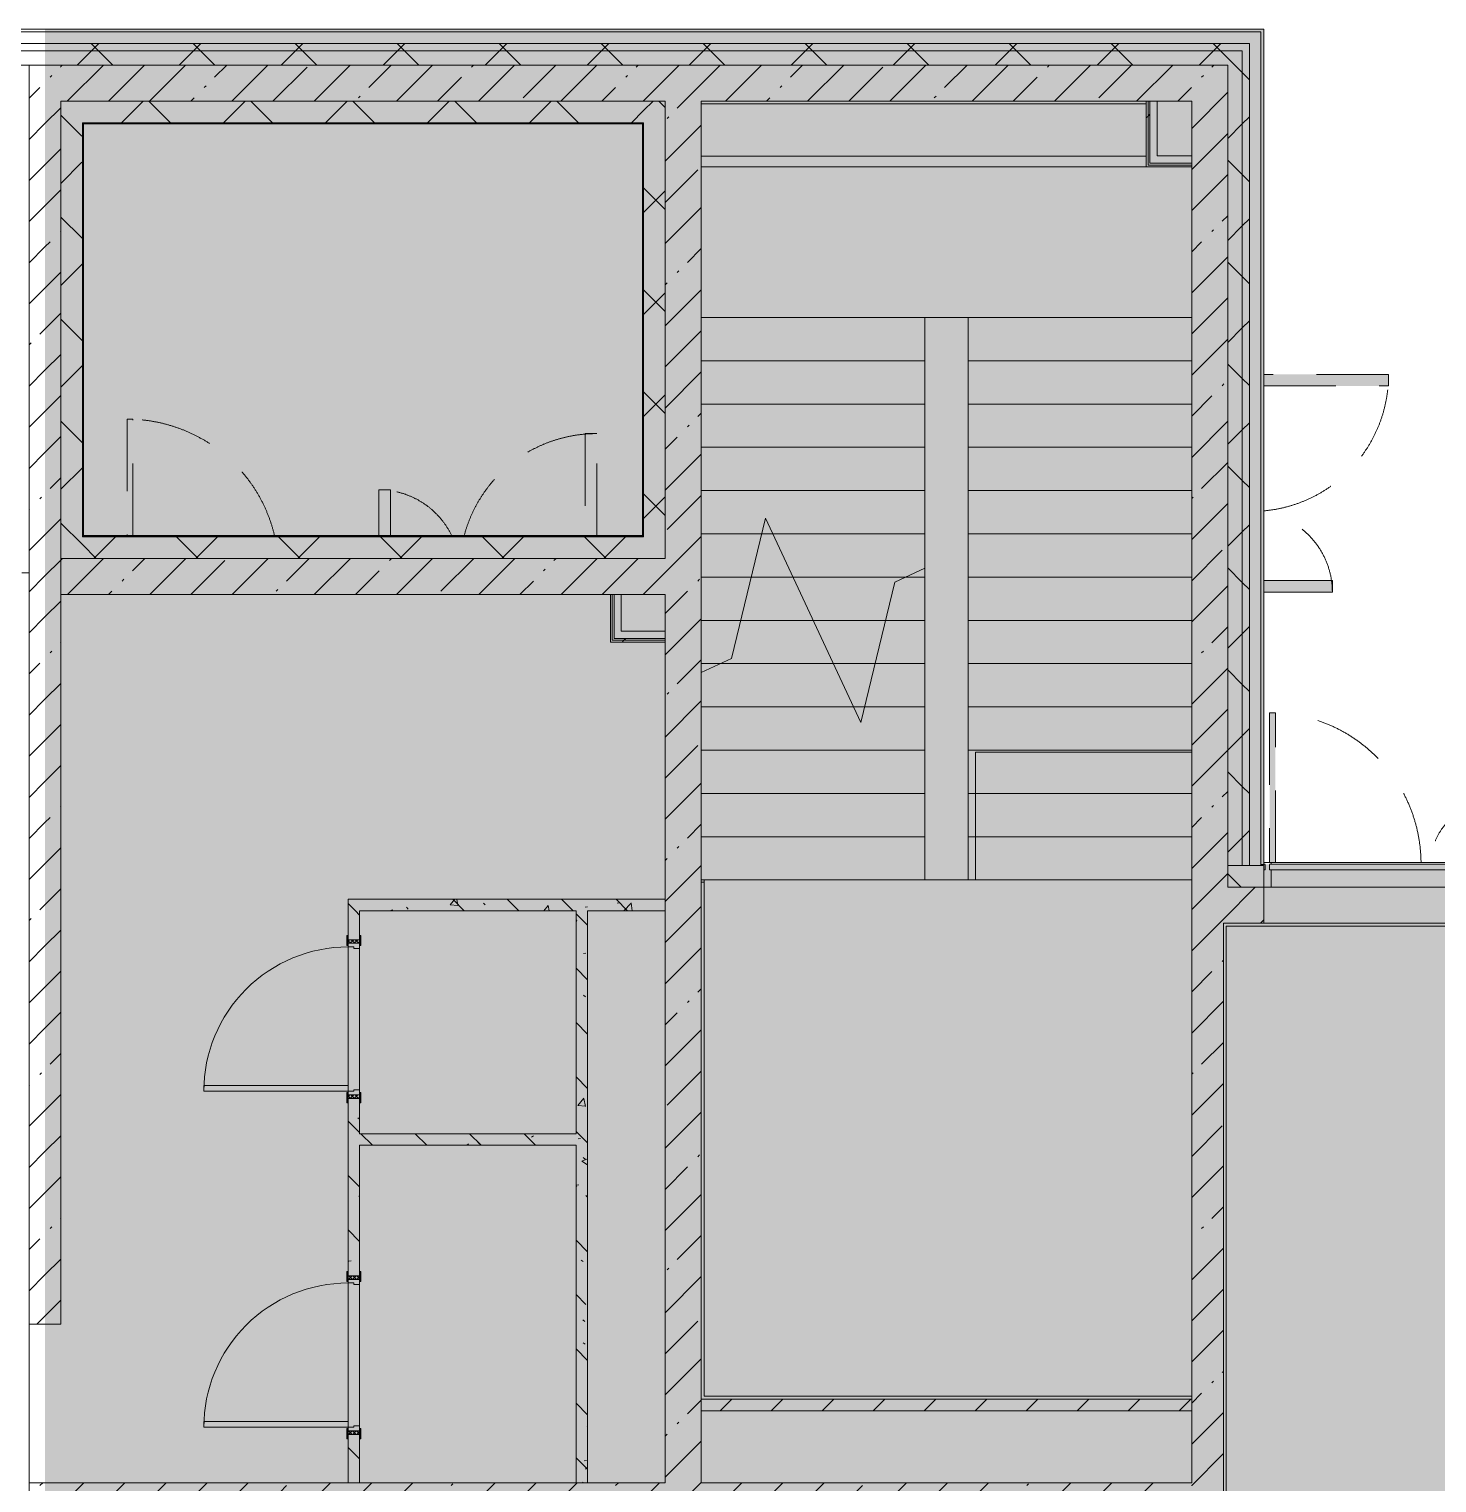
# Model space of a CAD drawing. Header units: millimetres. Extents: x 81731 to 272849, y -8553 to 29000.
# Drawn here: x 230589 to 240349, y 17269 to 27350 of the extents above; entities that cross this region are included whole.
import ezdxf

# ---------------------------------------------------------------- set-up
doc = ezdxf.new("R2010")
doc.units = ezdxf.units.MM
doc.linetypes.add('200_ШТРИХ__ш1_п0_6_', pattern=[800, 500, -300])
doc.layers.add('A-DETL-GENF-1', color=7, linetype='Continuous', lineweight=9, true_color=0xc0c0c0, transparency=0.4)
for name, color, linetype, lineweight in [('A-DETL-MBND-1', 7, '200_ШТРИХ__ш1_п0_6_', 9), ('A-GLAZ-3', 7, 'Continuous', 5), ('A-GLAZ-CWMG-2', 7, 'Continuous', 5), ('A-WALL-6', 7, 'Continuous', 5), ('I-WALL-24', 7, 'Continuous', 5)]:
    doc.layers.add(name, color=color, linetype=linetype, lineweight=lineweight)
for name, color, linetype, lineweight, true_color in [('A-DOOR-3', 7, 'Continuous', 5, 0xb7b7b7), ('A-DOOR-4', 7, 'Continuous', 5, 0xe2e2e2), ('A-DOOR-5', 7, 'Continuous', 5, 0xaaaaaa), ('A-DOOR-FRAM-2', 7, 'Continuous', 5, 0xe2e2e2), ('A-DOOR-FRAM-3', 7, 'Continuous', 5, 0xb7b7b7), ('A-DOOR-FRAM-4', 7, 'Continuous', 5, 0xaaaaaa), ('A-FLOR-1', 7, 'Continuous', 5, 0xaaaaaa), ('A-FLOR-2', 7, 'Continuous', 5, 0xb7b7b7), ('A-GLAZ-2', 7, 'Continuous', 5, 0x737373), ('A-GLAZ-CWMG-4', 7, 'Continuous', 5, 0x737373), ('A-WALL-7', 7, 'Continuous', 5, 0x737373), ('A-WALL-8', 7, 'Continuous', 9, 0x737373), ('I-WALL-23', 7, 'Continuous', 9, 0xe7e7e7), ('I-WALL-25', 7, 'Continuous', 5, 0x737373), ('I-WALL-26', 7, 'Continuous', 5, 0x787878), ('S-STRS-3', 7, 'Continuous', 5, 0x737373), ('S-STRS-MBND-2', 7, 'Continuous', 5, 0x737373)]:
    doc.layers.add(name, color=color, linetype=linetype, lineweight=lineweight, true_color=true_color)
pattern_1 = [(45, (145838.57, 0), (-353.5534, 353.5534), []), (135, (145838.57, 0), (-353.5534, -353.5534), [])]
pattern_2 = [(45, (145838.57, 0), (-285.1231, 285.1231), []), (45, (146123.7, 0), (-285.1231, 285.1231), [504.031, -100.806, 16.764, -84.042])]
pattern_3 = [(135, (145838.57, 0), (-377.1708, -377.1708), [533.4, -88.9, 17.78, -88.9]), (135, (145838.57, 376.94), (-377.1708, -377.1708), []), (50, (145838.57, 0), (637.6445, -55.7866), [66.675, -733.425]), (355, (145838.6, 0), (-123.3494, 668.699), [53.34, -586.74]), (100.451, (145891.7, -4.65), (514.299, 612.908), [56.665, -623.315]), (46.184, (145838.6, 177.8), (948.7764, -147.15), [100.012, -1100.137]), (96.636, (145917.6, 165.5), (830.909, 865.997), [84.998, -934.973]), (351.184, (145838.6, 177.8), (830.918, 865.988), [80.01, -880.11]), (21, (145927.47, 133.35), (530.6506, -357.9283), [66.675, -733.425]), (326, (145927.5, 133.35), (216.308, 644.6585), [53.34, -586.74]), (71.451, (145971.7, 103.5), (746.9596, 286.7243), [56.665, -623.315]), (37.5, (145838.57, 0), (10.81053, 295.9426), [16.764, -562.864, 16.764, -578.866, -588.962]), (37.5, (145838.57, 0), (10.81053, 295.9426), [-1175.258, 16.764, -572.198]), (7.5, (145838.57, 0), (233.8692, 350.6318), [16.764, -322.834, 16.764, -549.529, -224.472]), (7.5, (145838.57, 0), (233.8692, 350.6318), [-905.891, 16.764, -207.708]), (327.5, (145640.32, 0), (474.5678, -20.0513), [16.764, -205.486, 16.764, -676.656, -920.115]), (327.5, (145640.32, 0), (474.5678, -20.0513), [-915.67, 16.764, -903.351]), (317.5, (145551.42, 0), (518.4522, 88.9934), [16.764, -272.161, 16.764, -443.738, -653.415]), (317.5, (145551.42, 0), (518.4522, 88.9934), [-749.427, 16.764, -636.651])]
pattern_4 = [(45, (145838.6, 0), (-530.33, 530.33), []), (135, (145838.6, 0), (-530.33, -530.33), [])]

# ---------------------------------------------------------------- blocks, each defined once
blk = doc.blocks.new('110_Дверь_СКБ_2Ст_Внутренняя - ДН-7д_л__ ДОО_Дв_1450x2100h_Загрузочная_ Помещение холодильных камер-21737406-2_4_3_птичка')
at = {"layer": 'A-DETL-MBND-1'}
for points in [[(767.5, 283), (767.5, 990), (687.5, 990), (687.5, 283)], [(-662.5, 283), (-662.5, 600), (-742.5, 600), (-742.5, 283)]]:
    blk.add_hatch(color=256, dxfattribs=at).paths.add_polyline_path(points)
for p, q in [((767.5, 990), (687.5, 990)), ((687.5, 990), (687.5, 283)), ((767.5, 283), (767.5, 990)), ((-742.5, 600), (-742.5, 283)), ((-662.5, 600), (-742.5, 600)), ((-662.5, 283), (-662.5, 600))]:
    blk.add_line(p, q, dxfattribs=at)
for centre, radius, start, end in [((767.5, 40), 950, 90, 165), ((-742.5, 40), 560, 26.05405, 90)]:
    blk.add_arc(centre, radius, start, end, dxfattribs=at)
blk = doc.blocks.new('110_Дверь_СКБ_1Ст_Внутренняя1 - ДН-6д_ ДОО_Дв_1150x2100-24253098-2_4_3_птичка')
at = {"layer": 'A-DETL-MBND-1'}
blk.add_hatch(color=256, dxfattribs=at).paths.add_polyline_path([(-472.5, 283), (-472.5, 1090), (-512.5, 1090), (-512.5, 283)])
for p, q in [((-512.5, 1090), (-512.5, 283)), ((-472.5, 1090), (-512.5, 1090)), ((-472.5, 283), (-472.5, 1090))]:
    blk.add_line(p, q, dxfattribs=at)
blk.add_arc((-512.5, 40), 1050, 13.41257, 90, dxfattribs=at)
blk = doc.blocks.new('110_Дверь_СКБ_2Ст_Внутренняя - ДН-4д_ ДОО_Дв_1450x2100h_Лестничная клетка-23615437-2_4_3_птичка')
at = {"layer": 'A-DETL-MBND-1'}
for points in [[(-663, 990), (-743, 990), (-743, 125), (-663, 125), (-663, 279)], [(767, 125), (767, 600), (687, 600), (687, 125)]]:
    blk.add_hatch(color=256, dxfattribs=at).paths.add_polyline_path(points)
for p, q in [((-743, 990), (-743, 125)), ((-663, 990), (-743, 990)), ((-663, 125), (-663, 990)), ((767, 600), (687, 600)), ((687, 600), (687, 125)), ((767, 125), (767, 600))]:
    blk.add_line(p, q, dxfattribs=at)
for centre, radius, start, end in [((-743, 40), 950, 5.1855, 90), ((767, 40), 560, 90, 171.0757)]:
    blk.add_arc(centre, radius, start, end, dxfattribs=at)
blk = doc.blocks.new('110_Дверь_СКБ_1Ст_Внутренняя1 - Д-3 _п_ 1100x2100h_много всего-32422909-2_4_3_птичка')
at = {"layer": 'A-DOOR-4'}
h = blk.add_hatch(color=256, dxfattribs=at)
h.paths.add_polyline_path([(-512.5, 40), (-512.5, -40), (-477.5, -40), (-477.5, 0), (-487.5, 0), (-487.5, 40)])
h.paths.add_polyline_path([(502.5, 0), (502.5, -40), (537.5, -40), (537.5, 40), (512.5, 40), (512.5, 0)])
at = {"layer": 'A-DOOR-5'}
h = blk.add_hatch(dxfattribs=at)
h.set_pattern_fill('FP_8', color=256, style=0, pattern_type=2)
h.set_pattern_definition([(135, (1751.41, 104.685), (-14.14214, -14.14214), []), (225, (1751.41, 104.685), (14.14214, -14.14214), [])])
h.paths.add_polyline_path([(537.5, -40), (562.5, -40), (562.5, 40), (537.5, 40)])
at = {"layer": 'A-DOOR-FRAM-2'}
for points in [[(-487.5, 1040), (-487.5, 40), (-447.5, 40), (-447.5, 1040)], [(-567.5, 40), (-497.5, 40), (-497.5, 48), (-567.5, 48)], [(522.5, 40), (592.5, 40), (592.5, 48), (522.5, 48)], [(-567.5, -48), (-497.5, -48), (-497.5, -40), (-567.5, -40)], [(522.5, -48), (592.5, -48), (592.5, -40), (522.5, -40)]]:
    blk.add_hatch(color=256, dxfattribs=at).paths.add_polyline_path(points)
at = {"layer": 'A-DOOR-FRAM-4'}
h = blk.add_hatch(dxfattribs=at)
h.set_pattern_fill('FP_9', color=256, style=0, pattern_type=2)
h.set_pattern_definition([(45, (-371.384, 104.685), (-14.1421, 14.1421), []), (135, (-371.384, 104.685), (-14.1421, -14.1421), [])])
h.paths.add_polyline_path([(-537.5, 40), (-537.5, -40), (-512.5, -40), (-512.5, 40)])
at = {"layer": 'A-DOOR-3'}
for p, q in [((-487.5, 1040), (-487.5, 40)), ((-447.5, 1040), (-487.5, 1040)), ((-447.5, 40), (-447.5, 1040)), ((-487.5, 40), (-447.5, 40))]:
    blk.add_line(p, q, dxfattribs=at)
blk.add_arc((-487.5, 40), 1000, 360, 90, dxfattribs=at)
at = {"layer": 'A-DOOR-FRAM-3'}
for p, q in [((-497.5, 48), (-567.5, 48)), ((-567.5, 48), (-567.5, 40)), ((-567.5, 40), (-497.5, 40)), ((-512.5, 40), (-537.5, 40)), ((-537.5, 40), (-537.5, -40)), ((-487.5, 40), (-512.5, 40)), ((-512.5, 40), (-512.5, -40)), ((-512.5, -40), (-512.5, 40)), ((-497.5, 40), (-512.5, 40)), ((-512.5, 40), (-512.5, 39)), ((-512.5, 39), (-497.5, 39)), ((-497.5, 40), (-497.5, 48)), ((-497.5, 39), (-497.5, 40)), ((-487.5, 0), (-487.5, 40)), ((-477.5, 0), (-487.5, 0)), ((-477.5, -40), (-477.5, 0)), ((512.5, 0), (502.5, 0)), ((502.5, 0), (502.5, -40)), ((512.5, 40), (512.5, 0)), ((537.5, 40), (512.5, 40)), ((592.5, 48), (522.5, 48)), ((522.5, 48), (522.5, 40)), ((537.5, 40), (522.5, 40)), ((522.5, 40), (522.5, 39)), ((522.5, 40), (592.5, 40)), ((522.5, 39), (537.5, 39)), ((537.5, -40), (537.5, 40)), ((562.5, 40), (537.5, 40)), ((537.5, 40), (537.5, -40)), ((537.5, 39), (537.5, 40)), ((562.5, -40), (562.5, 40)), ((592.5, 40), (592.5, 48)), ((-497.5, -40), (-567.5, -40)), ((-567.5, -40), (-567.5, -48)), ((-567.5, -48), (-497.5, -48)), ((-537.5, -40), (-512.5, -40)), ((-497.5, -39), (-512.5, -39)), ((-512.5, -39), (-512.5, -40)), ((-512.5, -40), (-477.5, -40)), ((-512.5, -40), (-497.5, -40)), ((-497.5, -40), (-497.5, -39)), ((-497.5, -48), (-497.5, -40)), ((502.5, -40), (537.5, -40)), ((537.5, -39), (522.5, -39)), ((522.5, -39), (522.5, -40)), ((522.5, -40), (537.5, -40)), ((592.5, -40), (522.5, -40)), ((522.5, -40), (522.5, -48)), ((522.5, -48), (592.5, -48)), ((537.5, -40), (537.5, -39)), ((537.5, -40), (562.5, -40)), ((592.5, -48), (592.5, -40))]:
    blk.add_line(p, q, dxfattribs=at)
blk = doc.blocks.new('DRS_ДПУ_распашная__2Ст_Прямоугольная1 - ВН-4_ Нр_ДО_1500х2200 глухая-26741401-2_4_3_птичка')
at = {"layer": 'A-DETL-MBND-1'}
h = blk.add_hatch(color=256, dxfattribs=at)
h.paths.add_polyline_path([(-760, 10), (-730, 10), (-730, 1050), (-770, 1050), (-770, 10)])
h.paths.add_polyline_path([(-760, 0), (-760, 10), (-770, 0)])
h = blk.add_hatch(color=256, dxfattribs=at)
h.paths.add_polyline_path([(760, 0), (770, 0), (760, 10)])
h.paths.add_polyline_path([(770, 10), (770, 423), (730, 423), (735, 10), (760, 10)])
for p, q in [((-770, 1050), (-770, 10)), ((-730, 1050), (-770, 1050)), ((-730, 10), (-730, 1050)), ((770, 423), (730, 423)), ((730, 423), (730, 10)), ((770, 10), (770, 423))]:
    blk.add_line(p, q, dxfattribs=at)
for centre, radius, start, end in [((-770, 0), 1050, 0.552, 90), ((770, 0), 423, 90, 178.6103)]:
    blk.add_arc(centre, radius, start, end, dxfattribs=at)
blk = doc.blocks.new('Прямоугольный импост - Импост структурный с накладкой - 170мм-23713232-2_4_3_птичка')
at = {"layer": 'A-DETL-MBND-1'}
blk.add_line((0, 0), (-10, 0), dxfattribs=at)
blk = doc.blocks.new('Прямоугольный импост - Импост структурный с накладкой - 170мм-22874499-2_4_3_птичка')
at = {"layer": 'A-GLAZ-CWMG-2'}
for p, q in [((-40, 0), (-50, 0)), ((-50, 0), (-50, -10)), ((0, 0), (-10, 0)), ((0, -10), (0, 0)), ((-50, -10), (0, -10))]:
    blk.add_line(p, q, dxfattribs=at)
at = {"layer": 'A-GLAZ-CWMG-4'}
for p, q in [((0, 160), (-50, 160)), ((-50, 160), (-50, 40)), ((0, 40), (0, 160)), ((-50, 40), (-40, 40)), ((-40, 40), (-40, 2)), ((-10, 2), (-10, 40)), ((-10, 40), (0, 40))]:
    blk.add_line(p, q, dxfattribs=at)
blk = doc.blocks.new('PNS_Панель прямоугольная1 - Нр_Стекло - 40мм-22959730-2_4_3_птичка')
at = {"layer": 'A-GLAZ-2'}
blk.add_line((-756, -40), (760, -40), dxfattribs=at)
at = {"layer": 'A-GLAZ-3'}
for p, q in [((-770, 0), (770, 0)), ((770, 0), (-770, 0))]:
    blk.add_line(p, q, dxfattribs=at)
blk = doc.blocks.new('Прямоугольный импост - Импост структурный с накладкой - 170мм-22855553-2_4_3_птичка')
at = {"layer": 'A-GLAZ-CWMG-2'}
for p, q in [((93360, 21560), (93360, 21570)), ((93360, 21570), (94880, 21570)), ((94880, 21570), (94880, 21560))]:
    blk.add_line(p, q, dxfattribs=at)
at = {"layer": 'A-GLAZ-CWMG-4'}
blk.add_line((93360, 21400), (94880, 21400), dxfattribs=at)
blk = doc.blocks.new('Зашивка приборов отопления33 - Зашивка приборов отопления-33324347-2_4_3_птичка')
at = {"layer": 'A-WALL-7'}
for p, q in [((124366, 19499), (121281, 19499)), ((121281, 19136), (124366, 19136)), ((124366, 19136), (121281, 19136)), ((121281, 19061), (124366, 19061))]:
    blk.add_line(p, q, dxfattribs=at)

msp = doc.modelspace()

# ---------------------------------------------------------------- hatches: boundary and pattern name
at = {"layer": 'A-DETL-GENF-1'}
msp.add_hatch(color=256, dxfattribs=at).paths.add_polyline_path([(268055.5, -258), (271076.6, -258), (271076.6, 21558), (239146.6, 21558), (239146.6, 27348), (230698.6, 27348), (230698.6, 5750), (235040.6, 5750), (235040.6, -258), (267128, -258)])
at = {"layer": 'A-WALL-6'}
h = msp.add_hatch(dxfattribs=at)
h.set_pattern_fill('FP_66', color=256, style=0, pattern_type=2)
h.set_pattern_definition(pattern_1)
h.paths.add_polyline_path([(230698.6, 27200), (230698.6, 27250), (226188.6, 27250), (226188.6, 27200), (230027.2, 27200)])
h.paths.add_polyline_path([(222607, 27200), (223688.6, 27200), (223688.6, 27250), (222178.6, 27250), (222178.6, 27200)])
h.paths.add_polyline_path([(210018.6, 27200), (211098.6, 27200), (211098.6, 27250), (210018.6, 27250)])
h.paths.add_polyline_path([(213331.8, 27200), (213798.6, 27200), (213795.6, 27250), (211998.6, 27250), (211998.6, 27200), (212404.3, 27200)])
h.paths.add_polyline_path([(214698.6, 27200), (220078.6, 27200), (220078.6, 27250), (214698.6, 27250)])
h.paths.add_polyline_path([(202201.6, 27200), (202998.6, 27200), (202998.6, 27250), (201748.4, 27250), (201748.4, 27200)])
h.paths.add_polyline_path([(200346.6, 27200), (200848.4, 27200), (200848.4, 27250), (199698.8, 27250), (199698.8, 27200)])
h.paths.add_polyline_path([(205698.6, 27200), (206878.6, 27200), (206878.6, 27250), (205698.6, 27250)])
h.paths.add_polyline_path([(195709, 27200), (196598.8, 27200), (196598.8, 27250), (195498.9, 27250), (195498.9, 27200)])
h.paths.add_polyline_path([(194598.9, 27200), (194598.9, 27250), (193345.6, 27250), (193345.6, 27200), (193853.9, 27200)])
h.paths.add_polyline_path([(190245.6, 27200), (190245.6, 27250), (187848.6, 27250), (187848.6, 27200), (189216.3, 27200)])
h = msp.add_hatch(dxfattribs=at)
h.set_pattern_fill('FP_66', color=256, style=0, pattern_type=2)
h.set_pattern_definition(pattern_1)
h.paths.add_polyline_path([(238998.6, 27200), (238998.6, 27250), (230698.6, 27250), (230698.6, 27200), (238898.6, 27200)])
h = msp.add_hatch(dxfattribs=at)
h.set_pattern_fill('FP_66', color=256, style=0, pattern_type=2)
h.set_pattern_definition(pattern_1)
h.paths.add_polyline_path([(238998.6, 21550), (239048.6, 21550), (239048.6, 27250), (238998.6, 27250), (238998.6, 21558)])
h = msp.add_hatch(dxfattribs=at)
h.set_pattern_fill('FP_66', color=256, style=0, pattern_type=2)
h.set_pattern_definition(pattern_1)
h.paths.add_polyline_path([(230038.6, 27100), (230698.6, 27100), (230698.6, 27200), (226188.6, 27200), (226188.6, 27100), (230027.2, 27100)])
h.paths.add_polyline_path([(212404.3, 27100), (213798.6, 27100), (213795.6, 27200), (211998.6, 27200), (211998.6, 27100)])
h.paths.add_polyline_path([(211098.6, 27100), (211098.6, 27200), (210018.6, 27200), (210018.6, 27100), (210793.8, 27100)])
h.paths.add_polyline_path([(223688.6, 27100), (223688.6, 27200), (222178.6, 27200), (222178.6, 27100), (223534.6, 27100)])
h.paths.add_polyline_path([(214698.6, 27100), (220078.6, 27100), (220078.6, 27200), (214698.6, 27200)])
h.paths.add_polyline_path([(206839.2, 27100), (206878.6, 27100), (206878.6, 27200), (205698.6, 27200), (205698.6, 27100), (206593.8, 27100)])
h.paths.add_polyline_path([(199698.8, 27100), (200848.4, 27100), (200848.4, 27200), (199698.8, 27200)])
h.paths.add_polyline_path([(202665.4, 27100), (202998.6, 27100), (202998.6, 27200), (201748.4, 27200), (201748.4, 27100), (202201.6, 27100)])
h.paths.add_polyline_path([(194598.9, 27100), (194598.9, 27200), (193345.6, 27200), (193345.6, 27100), (193853.9, 27100)])
h.paths.add_polyline_path([(190245.6, 27100), (190245.6, 27200), (187898.6, 27200), (187898.6, 27100), (189216.3, 27100)])
h.paths.add_polyline_path([(195498.9, 27100), (196598.8, 27100), (196598.8, 27200), (195498.9, 27200)])
h = msp.add_hatch(dxfattribs=at)
h.set_pattern_fill('FP_66', color=256, style=0, pattern_type=2)
h.set_pattern_definition(pattern_1)
h.paths.add_polyline_path([(234664.8, 27100), (238898.6, 27100), (238898.6, 27200), (230698.6, 27200), (230698.6, 27100), (233737.3, 27100)])
h = msp.add_hatch(dxfattribs=at)
h.set_pattern_fill('FP_66', color=256, style=0, pattern_type=2)
h.set_pattern_definition(pattern_1)
h.paths.add_polyline_path([(238998.6, 21550), (238998.6, 27200), (238898.6, 27200), (238898.6, 21550)])
h = msp.add_hatch(dxfattribs=at)
h.set_pattern_fill('FP_66', color=256, style=0, pattern_type=2)
h.set_pattern_definition(pattern_1)
h.paths.add_polyline_path([(230958.6, 23680), (230954.7, 26850), (230808.6, 26850), (230808.6, 23680), (230954.7, 23680)])
h = msp.add_hatch(dxfattribs=at)
h.set_pattern_fill('FP_66', color=256, style=0, pattern_type=2)
h.set_pattern_definition(pattern_1)
h.paths.add_polyline_path([(233737.3, 26700), (234848.6, 26700), (234848.6, 26850), (230958.6, 26850), (230961.6, 26700), (231882.2, 26700)])
h = msp.add_hatch(dxfattribs=at)
h.set_pattern_fill('FP_66', color=256, style=0, pattern_type=2)
h.set_pattern_definition(pattern_1)
h.paths.add_polyline_path([(234998.6, 23680), (234998.6, 26850), (234848.6, 26850), (234848.6, 23680)])
h = msp.add_hatch(dxfattribs=at)
h.set_pattern_fill('FP_66', color=256, style=0, pattern_type=2)
h.set_pattern_definition(pattern_1)
h.paths.add_polyline_path([(233737.3, 23680), (234848.6, 23680), (234845.6, 23830), (230958.6, 23830), (230958.6, 23680), (232809.8, 23680)])
h = msp.add_hatch(dxfattribs=at)
h.set_pattern_fill('FP_66', color=256, style=0, pattern_type=2)
h.set_pattern_definition(pattern_1)
h.paths.add_polyline_path([(271068.6, 21400), (271068.6, 21550), (265988.8, 21550), (265988.8, 21400), (270918.6, 21400)])
h.paths.add_polyline_path([(265088.8, 21400), (265088.8, 21550), (263739, 21550), (263739, 21400), (264345.4, 21400)])
h.paths.add_polyline_path([(252287.7, 21400), (252689, 21400), (252689, 21550), (251388.8, 21550), (251388.8, 21400), (251888.6, 21400)])
h.paths.add_polyline_path([(254889, 21400), (254889, 21550), (253589, 21550), (253589, 21400), (254142.7, 21400)])
h.paths.add_polyline_path([(255789, 21400), (257088.6, 21400), (257088.6, 21550), (255789, 21550)])
h.paths.add_polyline_path([(261939, 21400), (262839, 21400), (262839, 21550), (261439, 21550), (261439, 21400), (261562.9, 21400)])
h.paths.add_polyline_path([(259139, 21400), (259139, 21550), (257988.6, 21550), (257988.6, 21400)])
h.paths.add_polyline_path([(249088.8, 21400), (249088.8, 21550), (247888.6, 21550), (247888.6, 21400), (248577.6, 21400)])
h.paths.add_polyline_path([(239146.6, 21400), (239148.6, 21400), (239144.5, 21550), (238898.6, 21550), (238898.6, 21400), (239105.5, 21400)])
h.paths.add_polyline_path([(242448.6, 21400), (246988.6, 21400), (246988.6, 21550), (242448.6, 21550)])
at = {"layer": 'I-WALL-23'}
for points in [[(238408.6, 26420), (238408.6, 26850), (238358.6, 26850), (238358.6, 26420), (238374.9, 26420)], [(238648.6, 26420), (238648.6, 26470), (238408.6, 26470), (238408.6, 26420)], [(234693.6, 23125), (234693.6, 23430), (234643.6, 23430), (234643.6, 23125), (234664.8, 23125)], [(234998.6, 23125), (234998.6, 23175), (234693.6, 23175), (234693.6, 23125)]]:
    msp.add_hatch(color=256, dxfattribs=at).paths.add_polyline_path(points)
at = {"layer": 'I-WALL-24'}
h = msp.add_hatch(dxfattribs=at)
h.set_pattern_fill('FP_74', color=256, style=0, pattern_type=2)
h.set_pattern_definition(pattern_2)
h.paths.add_polyline_path([(230698.6, 18370), (230698.6, 27100), (230588.6, 27100), (230588.6, 18370)])
h = msp.add_hatch(dxfattribs=at)
h.set_pattern_fill('FP_74', color=256, style=0, pattern_type=2)
h.set_pattern_definition(pattern_2)
h.paths.add_polyline_path([(230808.6, 18370), (230808.6, 27100), (230698.6, 27100), (230698.6, 18370)])
h = msp.add_hatch(dxfattribs=at)
h.set_pattern_fill('FP_74', color=256, style=0, pattern_type=2)
h.set_pattern_definition(pattern_2)
h.paths.add_polyline_path([(234998.6, 26850), (234998.6, 27100), (230808.6, 27100), (230808.6, 26850), (234848.6, 26850)])
h = msp.add_hatch(dxfattribs=at)
h.set_pattern_fill('FP_74', color=256, style=0, pattern_type=2)
h.set_pattern_definition(pattern_2)
h.paths.add_polyline_path([(234998.6, 17270), (235248.6, 17270), (235248.6, 27100), (234998.6, 27100), (234998.6, 18162.4)])
h = msp.add_hatch(dxfattribs=at)
h.set_pattern_fill('FP_74', color=256, style=0, pattern_type=2)
h.set_pattern_definition(pattern_2)
h.paths.add_polyline_path([(237447.4, 26850), (238648.6, 26850), (238648.6, 27100), (235248.6, 27100), (235248.6, 26850), (235592.3, 26850)])
h = msp.add_hatch(dxfattribs=at)
h.set_pattern_fill('FP_74', color=256, style=0, pattern_type=2)
h.set_pattern_definition(pattern_2)
h.paths.add_polyline_path([(238868.6, 21550), (238898.6, 21558), (238898.6, 27100), (238648.6, 27100), (238648.6, 21550), (238838.6, 21550)])
h.paths.add_polyline_path([(238898.6, 21400), (238898.6, 21550), (238868.6, 21550), (238868.6, 21400)])
h = msp.add_hatch(dxfattribs=at)
h.set_pattern_fill('FP_160', color=256, style=0, pattern_type=2)
h.set_pattern_definition(pattern_4)
h.paths.add_polyline_path([(238346.1, 26395), (238346.1, 26850), (238333.6, 26850), (238333.6, 26395)])
h = msp.add_hatch(dxfattribs=at)
h.set_pattern_fill('FP_160', color=256, style=0, pattern_type=2)
h.set_pattern_definition(pattern_4)
h.paths.add_polyline_path([(238358.6, 26407.5), (238358.6, 26850), (238346.1, 26850), (238346.1, 26407.5)])
h = msp.add_hatch(dxfattribs=at)
h.set_pattern_fill('FP_74', color=256, style=0, pattern_type=2)
h.set_pattern_definition(pattern_2)
h.paths.add_polyline_path([(234998.6, 23430), (234998.6, 23680), (230808.6, 23680), (230808.6, 23430), (234693.6, 23430)])
h = msp.add_hatch(dxfattribs=at)
h.set_pattern_fill('FP_160', color=256, style=0, pattern_type=2)
h.set_pattern_definition(pattern_4)
h.paths.add_polyline_path([(234631.1, 23100), (234998.6, 23100), (234998.6, 23112.5), (234631.1, 23112.5)])
h = msp.add_hatch(dxfattribs=at)
h.set_pattern_fill('FP_160', color=256, style=0, pattern_type=2)
h.set_pattern_definition(pattern_4)
h.paths.add_polyline_path([(234664.8, 23112.5), (234998.6, 23112.5), (234998.6, 23125), (234643.6, 23125), (234643.6, 23112.5)])
h = msp.add_hatch(dxfattribs=at)
h.set_pattern_fill('FP_74', color=256, style=0, pattern_type=2)
h.set_pattern_definition(pattern_2)
h.paths.add_polyline_path([(238868.6, 13400), (238868.6, 13620), (238838.6, 13620), (238838.6, 13628), (238868.6, 13628), (238868.6, 21550), (238648.6, 21550), (238648.6, 13400), (238838.6, 13400)])
h = msp.add_hatch(dxfattribs=at)
h.set_pattern_fill('FP_74', color=256, style=0, pattern_type=2)
h.set_pattern_definition(pattern_2)
h.paths.add_polyline_path([(246418.6, 21150), (246418.6, 21400), (242448.6, 21400), (242448.6, 21150), (246158.6, 21150)])
h.paths.add_polyline_path([(239040.6, 21150), (239148.6, 21150), (239146.6, 21400), (238868.6, 21400), (238868.6, 21150), (238928.5, 21150)])
h = msp.add_hatch(dxfattribs=at)
h.set_pattern_fill('FP_78', color=256, style=0, pattern_type=2)
h.set_pattern_definition([(45, (145838.57, 0), (-176.7767, 176.7767), [])])
h.paths.add_polyline_path([(235248.6, 17770), (238648.6, 17770), (238648.6, 17850), (235248.6, 17850)])
h = msp.add_hatch(dxfattribs=at)
h.set_pattern_fill('FP_74', color=256, style=0, pattern_type=2)
h.set_pattern_definition(pattern_2)
h.paths.add_polyline_path([(230588.6, 16300), (230698.6, 16300), (230698.6, 17270), (230588.6, 17270), (230588.6, 17005.5)])
h = msp.add_hatch(dxfattribs=at)
h.set_pattern_fill('FP_74', color=256, style=0, pattern_type=2)
h.set_pattern_definition(pattern_2)
h.paths.add_polyline_path([(230808.6, 16300), (230808.6, 17270), (230698.6, 17270), (230698.6, 16300)])
h = msp.add_hatch(dxfattribs=at)
h.set_pattern_fill('FP_74', color=256, style=0, pattern_type=2)
h.set_pattern_definition(pattern_2)
h.paths.add_polyline_path([(232108.6, 17050), (232328.6, 17050), (232328.6, 17270), (230808.6, 17270), (230808.6, 17050), (231882.2, 17050)])
h = msp.add_hatch(dxfattribs=at)
h.set_pattern_fill('FP_74', color=256, style=0, pattern_type=2)
h.set_pattern_definition(pattern_2)
h.paths.add_polyline_path([(238648.6, 17050), (238648.6, 17270), (232328.6, 17270), (232328.6, 17050), (237975.7, 17050)])
at = {"layer": 'I-WALL-26'}
h = msp.add_hatch(dxfattribs=at)
h.set_pattern_fill('FP_81', color=256, style=0, pattern_type=2)
h.set_pattern_definition(pattern_3)
h.paths.add_polyline_path([(234998.6, 21235.8), (234998.6, 21315.8), (232800.3, 21315.8), (232800.3, 21235.8), (234460.3, 21235.8)])
h = msp.add_hatch(dxfattribs=at)
h.set_pattern_fill('FP_81', color=256, style=0, pattern_type=2)
h.set_pattern_definition(pattern_3)
h.paths.add_polyline_path([(232800.3, 17270), (232880.3, 17270), (232880.3, 17605.4), (232800.3, 17605.4), (232800.3, 17575.4)])
h.paths.add_polyline_path([(232800.3, 18705.4), (232880.3, 18705.4), (232880.3, 19935.8), (232800.3, 19935.8), (232800.3, 18735.4)])
h.paths.add_polyline_path([(232880.3, 21035.8), (232880.3, 21235.8), (232800.3, 21235.8), (232800.3, 21035.8)])
h = msp.add_hatch(dxfattribs=at)
h.set_pattern_fill('FP_81', color=256, style=0, pattern_type=2)
h.set_pattern_definition(pattern_3)
h.paths.add_polyline_path([(234460.3, 16180), (234460.3, 17050), (234380.3, 17050), (234380.3, 16180)])
h.paths.add_polyline_path([(234460.3, 17270), (234460.3, 21235.8), (234380.3, 21235.8), (234380.3, 17270)])
h = msp.add_hatch(dxfattribs=at)
h.set_pattern_fill('FP_81', color=256, style=0, pattern_type=2)
h.set_pattern_definition(pattern_3)
h.paths.add_polyline_path([(234380.3, 19610), (234380.3, 19690), (232880.3, 19690), (232880.3, 19610), (233737.3, 19610)])

# ---------------------------------------------------------------- linework, layer by layer
at = {"layer": 'A-FLOR-1'}
for p, q in [((230588.6, 23580), (230538.6, 23580)), ((230588.6, 18370), (230588.6, 17270))]:
    msp.add_line(p, q, dxfattribs=at)
at = {"layer": 'A-FLOR-2'}
for p, q in [((238648.6, 22335), (237148.6, 22335)), ((237148.6, 22335), (237148.6, 21450)), ((235269.6, 21435), (235248.6, 21435)), ((235269.6, 21450), (235269.6, 17871)), ((238648.6, 21450), (236798.6, 21450)), ((238888.6, 21130), (238888.6, 13628)), ((241018.6, 21130), (238888.6, 21130)), ((241018.6, 21150), (239148.6, 21150)), ((235269.6, 17871), (238648.6, 17871))]:
    msp.add_line(p, q, dxfattribs=at)
at = {"layer": 'A-WALL-6'}
for p, q in [((239148.6, 27350), (195498.9, 27350)), ((239148.6, 21558), (239148.6, 27350))]:
    msp.add_line(p, q, dxfattribs=at)
at = {"layer": 'A-WALL-7'}
for p, q in [((230038.6, 27100), (238898.6, 27100)), ((230966.6, 23838), (230966.6, 26692)), ((230966.6, 26692), (234840.6, 26692)), ((234840.6, 26692), (234840.6, 23838)), ((234840.6, 23838), (230966.6, 23838)), ((230808.6, 23680), (234998.6, 23680)), ((239148.6, 21400), (239148.6, 21556.6))]:
    msp.add_line(p, q, dxfattribs=at)
at = {"layer": 'A-WALL-8'}
for p, q in [((239128.6, 27330), (226188.6, 27330)), ((239128.6, 21550), (239128.6, 27330)), ((239048.6, 27250), (226188.6, 27250)), ((239048.6, 21550), (239048.6, 27250)), ((238998.6, 27200), (226188.6, 27200)), ((238998.6, 21550), (238998.6, 27200)), ((238898.6, 27100), (238898.6, 21400)), ((230808.6, 26850), (230966.6, 26850)), ((234840.6, 26850), (234998.6, 26850)), ((234998.6, 23680), (234998.6, 26850)), ((238346.1, 26407.5), (238346.1, 26850)), ((238358.6, 26420), (238358.6, 26850)), ((230958.6, 23830), (230958.6, 26700)), ((230958.6, 26700), (234848.6, 26700)), ((230961.6, 23833), (230961.6, 26697)), ((230961.6, 26697), (234845.6, 26697)), ((234845.6, 26697), (234845.6, 23833)), ((234848.6, 26700), (234848.6, 23830)), ((238648.6, 26420), (238358.6, 26420)), ((238648.6, 26395), (238648.6, 26470)), ((238648.6, 26407.5), (238346.1, 26407.5)), ((230958.6, 23830), (234848.6, 23830)), ((230961.6, 23833), (234845.6, 23833)), ((234693.6, 23430), (234618.6, 23430)), ((234631.1, 23112.5), (234631.1, 23430)), ((234643.6, 23125), (234643.6, 23430)), ((234998.6, 23112.5), (234631.1, 23112.5)), ((234998.6, 23125), (234643.6, 23125)), ((234998.6, 23100), (234998.6, 23175)), ((238648.6, 21550), (238648.6, 21150)), ((239128.6, 21550), (238898.6, 21550)), ((239128.6, 21558), (239146.6, 21558)), ((239143.9, 21553), (239128.6, 21553)), ((239142.3, 21550), (239128.6, 21550)), ((238898.6, 21400), (239148.6, 21400)), ((234998.6, 21235.8), (234998.6, 21315.8)), ((235248.6, 17850), (235248.6, 17770)), ((238648.6, 17770), (238648.6, 17850)), ((232800.3, 17270), (232880.3, 17270)), ((234380.3, 17270), (234460.3, 17270))]:
    msp.add_line(p, q, dxfattribs=at)
at = {"layer": 'I-WALL-24'}
for p, q in [((230588.6, 27100), (230588.6, 18370)), ((230588.6, 17270), (230588.6, 16100))]:
    msp.add_line(p, q, dxfattribs=at)
at = {"layer": 'I-WALL-25'}
for p, q in [((238898.6, 27100), (234998.6, 27100)), ((230808.6, 18370), (230808.6, 26850)), ((230966.6, 26850), (234840.6, 26850)), ((235248.6, 17850), (235248.6, 26850)), ((235248.6, 26850), (238648.6, 26850)), ((238333.6, 26850), (238333.6, 26395)), ((238408.6, 26470), (238408.6, 26850)), ((238648.6, 26850), (238648.6, 26470)), ((238648.6, 26470), (238408.6, 26470)), ((238333.6, 26395), (238648.6, 26395)), ((238648.6, 26395), (238648.6, 17850)), ((230808.6, 23430), (234618.6, 23430)), ((234618.6, 23430), (234618.6, 23100)), ((234693.6, 23430), (234998.6, 23430)), ((234693.6, 23175), (234693.6, 23430)), ((234998.6, 23430), (234998.6, 23175)), ((234618.6, 23100), (234998.6, 23100)), ((234998.6, 23175), (234693.6, 23175)), ((234998.6, 23100), (234998.6, 21315.8)), ((239148.6, 21150), (239148.6, 21400)), ((234998.6, 21315.8), (232800.3, 21315.8)), ((232800.3, 21315.8), (232800.3, 21065.8)), ((232880.3, 21235.8), (234380.3, 21235.8)), ((232880.3, 21065.8), (232880.3, 21235.8)), ((234380.3, 21235.8), (234380.3, 19690)), ((234460.3, 21235.8), (234998.6, 21235.8)), ((234460.3, 17270), (234460.3, 21235.8)), ((234998.6, 21235.8), (234998.6, 17270)), ((238868.6, 13628), (238868.6, 21150)), ((238868.6, 21150), (239148.6, 21150)), ((232800.3, 20025.8), (232800.3, 20985.8)), ((232880.3, 20975.8), (232880.3, 19995.8)), ((232800.3, 19905.8), (232800.3, 18735.4)), ((232880.3, 19690), (232880.3, 19905.8)), ((234380.3, 19690), (232880.3, 19690)), ((232880.3, 18735.4), (232880.3, 19610)), ((232880.3, 19610), (234380.3, 19610)), ((234380.3, 19610), (234380.3, 17270)), ((232800.3, 17695.4), (232800.3, 18655.4)), ((232880.3, 18645.4), (232880.3, 17665.4)), ((230588.6, 18370), (230808.6, 18370)), ((238648.6, 17850), (235248.6, 17850)), ((235248.6, 17270), (235248.6, 17770)), ((235248.6, 17770), (238648.6, 17770)), ((238648.6, 17770), (238648.6, 17270)), ((232800.3, 17575.4), (232800.3, 17270)), ((232880.3, 17270), (232880.3, 17575.4)), ((232800.3, 17270), (230588.6, 17270)), ((234380.3, 17270), (232880.3, 17270)), ((234998.6, 17270), (234460.3, 17270)), ((238648.6, 17270), (235248.6, 17270))]:
    msp.add_line(p, q, dxfattribs=at)
at = {"layer": 'S-STRS-3'}
for p, q in [((235248.6, 25350), (236798.6, 25350)), ((235248.6, 25350), (236798.6, 25350)), ((236798.6, 25350), (237098.6, 25350)), ((236798.6, 25050), (236798.6, 25350)), ((238648.6, 25350), (237098.6, 25350)), ((237098.6, 25350), (237098.6, 25050)), ((238648.6, 25350), (237098.6, 25350)), ((235248.6, 25050), (236798.6, 25050)), ((235248.6, 25050), (236798.6, 25050)), ((236798.6, 24750), (236798.6, 25050)), ((237098.6, 25050), (237098.6, 24750)), ((238648.6, 25050), (237098.6, 25050)), ((238648.6, 25050), (237098.6, 25050)), ((235248.6, 24750), (236798.6, 24750)), ((235248.6, 24750), (236798.6, 24750)), ((236798.6, 24450), (236798.6, 24750)), ((237098.6, 24750), (237098.6, 24450)), ((238648.6, 24750), (237098.6, 24750)), ((238648.6, 24750), (237098.6, 24750)), ((235248.6, 24450), (236798.6, 24450)), ((235248.6, 24450), (236798.6, 24450)), ((236798.6, 24150), (236798.6, 24450)), ((237098.6, 24450), (237098.6, 24150)), ((238648.6, 24450), (237098.6, 24450)), ((238648.6, 24450), (237098.6, 24450)), ((235248.6, 24150), (236798.6, 24150)), ((235248.6, 24150), (236798.6, 24150)), ((236798.6, 23850), (236798.6, 24150)), ((237098.6, 24150), (237098.6, 23850)), ((238648.6, 24150), (237098.6, 24150)), ((238648.6, 24150), (237098.6, 24150)), ((235248.6, 23850), (235667.1, 23850)), ((235248.6, 23850), (235667.1, 23850)), ((235667.1, 23850), (235743.8, 23850)), ((235667.1, 23850), (235743.8, 23850)), ((235743.8, 23850), (236798.6, 23850)), ((235743.8, 23850), (236798.6, 23850)), ((236798.6, 23611.4), (236798.6, 23850)), ((237098.6, 23850), (237098.6, 23550)), ((238648.6, 23850), (237098.6, 23850)), ((238648.6, 23850), (237098.6, 23850)), ((236798.6, 23550), (236798.6, 23611.4)), ((235248.6, 23550), (235592.3, 23550)), ((235248.6, 23550), (235592.3, 23550)), ((235594.2, 23550), (235883.7, 23550)), ((235594.2, 23550), (235883.7, 23550)), ((235883.7, 23550), (236666.9, 23550)), ((235883.7, 23550), (236666.9, 23550)), ((236666.9, 23550), (236798.6, 23550)), ((236666.9, 23550), (236798.6, 23550)), ((236798.6, 23250), (236798.6, 23550)), ((237098.6, 23550), (237098.6, 23250)), ((238648.6, 23550), (237098.6, 23550)), ((238648.6, 23550), (237098.6, 23550)), ((235248.6, 23250), (235521.3, 23250)), ((235248.6, 23250), (235521.3, 23250)), ((235521.3, 23250), (236023.6, 23250)), ((235521.3, 23250), (236023.6, 23250)), ((236023.6, 23250), (236525.8, 23250)), ((236023.6, 23250), (236525.8, 23250)), ((236525.8, 23250), (236798.6, 23250)), ((236525.8, 23250), (236798.6, 23250)), ((236798.6, 22950), (236798.6, 23250)), ((237098.6, 23250), (237098.6, 22950)), ((238648.6, 23250), (237098.6, 23250)), ((238648.6, 23250), (237098.6, 23250)), ((235248.6, 22950), (235380.2, 22950)), ((235248.6, 22950), (235380.2, 22950)), ((235380.2, 22950), (236163.5, 22950)), ((235380.2, 22950), (236163.5, 22950)), ((236163.5, 22950), (236452.9, 22950)), ((236163.5, 22950), (236452.9, 22950)), ((236452.9, 22950), (236798.6, 22950)), ((236452.9, 22950), (236798.6, 22950)), ((236798.6, 22650), (236798.6, 22950)), ((237098.6, 22950), (237098.6, 22650)), ((238648.6, 22950), (237098.6, 22950)), ((238648.6, 22950), (237098.6, 22950)), ((235248.6, 22650), (236303.4, 22650)), ((235248.6, 22650), (236303.4, 22650)), ((236303.4, 22650), (236380, 22650)), ((236303.4, 22650), (236380, 22650)), ((236380, 22650), (236798.6, 22650)), ((236380, 22650), (236798.6, 22650)), ((236798.6, 22350), (236798.6, 22650)), ((237098.6, 22650), (237098.6, 22350)), ((238648.6, 22650), (237098.6, 22650)), ((238648.6, 22650), (237098.6, 22650)), ((235248.6, 22350), (236798.6, 22350)), ((235248.6, 22350), (236798.6, 22350)), ((236798.6, 22050), (236798.6, 22350)), ((238648.6, 22350), (237098.6, 22350)), ((235248.6, 22050), (236798.6, 22050)), ((235248.6, 22050), (236798.6, 22050)), ((236798.6, 21750), (236798.6, 22050)), ((235248.6, 21750), (236798.6, 21750)), ((235248.6, 21750), (236798.6, 21750)), ((236798.6, 21450), (236798.6, 21750)), ((235248.6, 21450), (236798.6, 21450)), ((235248.6, 21450), (236798.6, 21450))]:
    msp.add_line(p, q, dxfattribs=at)
at = {"layer": 'S-STRS-MBND-2'}
for p, q in [((235248.6, 26850), (235248.6, 25350)), ((238648.6, 26850), (235248.6, 26850)), ((238648.6, 25350), (238648.6, 26850)), ((235248.6, 25350), (236798.6, 25350)), ((235248.6, 23550), (235248.6, 25350)), ((235248.6, 25350), (236798.6, 25350)), ((236798.6, 25350), (237098.6, 25350)), ((236798.6, 23611.4), (236798.6, 25350)), ((238648.6, 25350), (237098.6, 25350)), ((237098.6, 25350), (237098.6, 21450)), ((238648.6, 25350), (237098.6, 25350)), ((238648.6, 25350), (238648.6, 21450)), ((235248.6, 25050), (236798.6, 25050)), ((235248.6, 25050), (236798.6, 25050)), ((238648.6, 25050), (237098.6, 25050)), ((238648.6, 25050), (237098.6, 25050)), ((235248.6, 24750), (236798.6, 24750)), ((235248.6, 24750), (236798.6, 24750)), ((238648.6, 24750), (237098.6, 24750)), ((238648.6, 24750), (237098.6, 24750)), ((235248.6, 24450), (236798.6, 24450)), ((235248.6, 24450), (236798.6, 24450)), ((238648.6, 24450), (237098.6, 24450)), ((238648.6, 24450), (237098.6, 24450)), ((235248.6, 24150), (236798.6, 24150)), ((235248.6, 24150), (236798.6, 24150)), ((238648.6, 24150), (237098.6, 24150)), ((238648.6, 24150), (237098.6, 24150)), ((235693.4, 23958.1), (235457.1, 22985.9)), ((236353.7, 22541.9), (235693.4, 23958.1)), ((235248.6, 23850), (235667.1, 23850)), ((235248.6, 23850), (235667.1, 23850)), ((235743.8, 23850), (236798.6, 23850)), ((235743.8, 23850), (236798.6, 23850)), ((238648.6, 23850), (237098.6, 23850)), ((238648.6, 23850), (237098.6, 23850)), ((236798.6, 23611.4), (236590, 23514.1)), ((235248.6, 23550), (235594.2, 23550)), ((235248.6, 23550), (235594.2, 23550)), ((235883.7, 23550), (236666.9, 23550)), ((235883.7, 23550), (236666.9, 23550)), ((236590, 23514.1), (236353.7, 22541.9)), ((238648.6, 23550), (237098.6, 23550)), ((238648.6, 23550), (237098.6, 23550)), ((235248.6, 23250), (235521.3, 23250)), ((235248.6, 23250), (235521.3, 23250)), ((236023.6, 23250), (236525.8, 23250)), ((236023.6, 23250), (236525.8, 23250)), ((238648.6, 23250), (237098.6, 23250)), ((238648.6, 23250), (237098.6, 23250)), ((235457.1, 22985.9), (235248.6, 22888.6)), ((235248.6, 22950), (235380.2, 22950)), ((235248.6, 22950), (235380.2, 22950)), ((236163.5, 22950), (236452.9, 22950)), ((236163.5, 22950), (236452.9, 22950)), ((238648.6, 22950), (237098.6, 22950)), ((238648.6, 22950), (237098.6, 22950)), ((236303.4, 22650), (236380, 22650)), ((236303.4, 22650), (236380, 22650)), ((238648.6, 22650), (237098.6, 22650)), ((238648.6, 22650), (237098.6, 22650)), ((238648.6, 22350), (237098.6, 22350)), ((238648.6, 22350), (237098.6, 22350)), ((238648.6, 22050), (237098.6, 22050)), ((238648.6, 22050), (237098.6, 22050)), ((238648.6, 21750), (237098.6, 21750)), ((238648.6, 21750), (237098.6, 21750)), ((238648.6, 21450), (237098.6, 21450))]:
    msp.add_line(p, q, dxfattribs=at)

# ---------------------------------------------------------------- block references
at = {"layer": 'A-DETL-MBND-1'}
for name, p, rotation in [('110_Дверь_СКБ_2Ст_Внутренняя - ДН-4д_ ДОО_Дв_1450x2100h_Лестничная клетка-23615437-2_4_3_птичка', (239023.6, 24212.5), 269.9999999999998), ('Прямоугольный импост - Импост структурный с накладкой - 170мм-23713232-2_4_3_птичка', (239148.6, 21560), 180)]:
    msp.add_blockref(name, p, dxfattribs=dict(at, rotation=rotation))
for name, p in [('110_Дверь_СКБ_1Ст_Внутренняя1 - ДН-6д_ ДОО_Дв_1150x2100-24253098-2_4_3_птичка', (231781.1, 23555)), ('110_Дверь_СКБ_2Ст_Внутренняя - ДН-7д_л__ ДОО_Дв_1450x2100h_Загрузочная_ Помещение холодильных камер-21737406-2_4_3_птичка', (233756.1, 23555)), ('DRS_ДПУ_распашная__2Ст_Прямоугольная1 - ВН-4_ Нр_ДО_1500х2200 глухая-26741401-2_4_3_птичка', (239958.6, 21560))]:
    msp.add_blockref(name, p, dxfattribs=at)
at = {"layer": 'A-DOOR-3', "rotation": 90}
for p in [(232840.3, 20473.3), (232840.3, 18142.9)]:
    msp.add_blockref('110_Дверь_СКБ_1Ст_Внутренняя1 - Д-3 _п_ 1100x2100h_много всего-32422909-2_4_3_птичка', p, dxfattribs=at)
at = {"layer": 'A-GLAZ-3'}
msp.add_blockref('PNS_Панель прямоугольная1 - Нр_Стекло - 40мм-22959730-2_4_3_птичка', (239958.6, 21560), dxfattribs=at)
at = {"layer": 'A-GLAZ-CWMG-2'}
msp.add_blockref('Прямоугольный импост - Импост структурный с накладкой - 170мм-22855553-2_4_3_птичка', (145838.6, 0), dxfattribs=at)
at = {"layer": 'A-GLAZ-CWMG-4', "rotation": 180}
msp.add_blockref('Прямоугольный импост - Импост структурный с накладкой - 170мм-22874499-2_4_3_птичка', (239148.6, 21560), dxfattribs=at)
at = {"layer": 'A-WALL-7'}
msp.add_blockref('Зашивка приборов отопления33 - Зашивка приборов отопления-33324347-2_4_3_птичка', (113967.7, 7333.7), dxfattribs=at)

doc.saveas('drawing.dxf')
